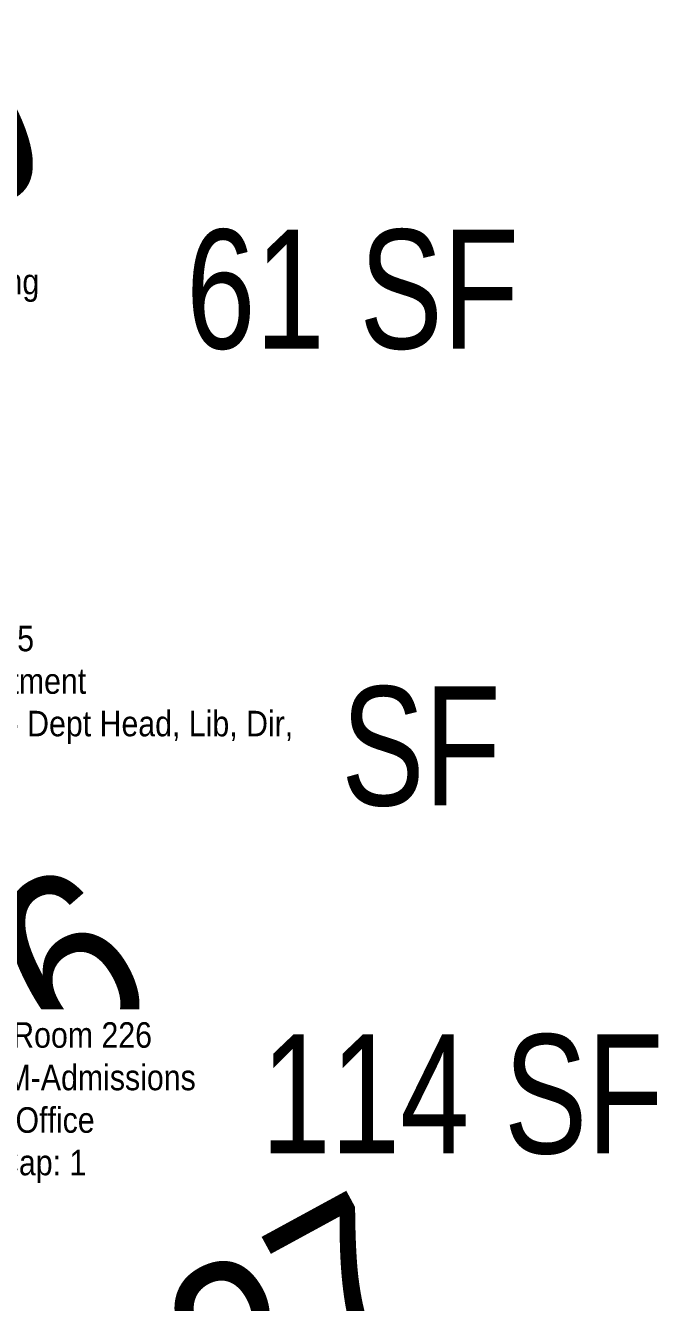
# Model space of a CAD drawing. Header units: inches. Extents: x 69230737 to 69232197, y 27661778 to 27663538.
# Drawn here: x 69231571.5 to 69231746.9, y 27663094.2 to 27663448.2 of the extents above; entities that cross this region are included whole.
import ezdxf
from ezdxf.enums import TextEntityAlignment as Align

# ---------------------------------------------------------------- set-up
doc = ezdxf.new("R2010")
doc.units = ezdxf.units.IN
doc.header["$LTSCALE"] = 100
doc.header["$MEASUREMENT"] = 0
for name, color, linetype in [('A-IDEN-VNUM', 4, 'CONTINUOUS'), ('AREA-TEXT', 3, 'CONTINUOUS'), ('Rooms-Information', 7, 'CONTINUOUS')]:
    doc.layers.add(name, color=color, linetype=linetype)
doc.styles.add('CP_AREA', font='arial.ttf', dxfattribs={"height": 15})
doc.styles.add('CP_ROOMVNUMBER', font='arial.ttf', dxfattribs={"width": 0.85, "height": 0.075})

msp = doc.modelspace()

# ---------------------------------------------------------------- texts
at = {"layer": 'A-IDEN-VNUM', "lineweight": -3, "style": 'CP_ROOMVNUMBER'}
for s, width, p in [('E220', 0.75, (69231515.84, 27663400.68)), ('226', 0.85, (69231555.16, 27663172.5)), ('227', 0.85, (69231631.76, 27663081.38))]:
    msp.add_text(s, height=49.5, rotation=28.5724, dxfattribs=dict(at, width=width)).set_placement(p, align=Align.MIDDLE_CENTER)
at = {"layer": 'AREA-TEXT', "lineweight": -3, "style": 'CP_AREA', "width": 0.75}
for s, p in [('61 SF', (69231662.11, 27663375.12)), ('131 SF', (69231647.46, 27663248.47)), ('114 SF', (69231692.56, 27663152.01))]:
    msp.add_text(s, height=33, dxfattribs=at).set_placement(p, align=Align.MIDDLE_CENTER)

# ---------------------------------------------------------------- next in the draw order: texts
at = {"layer": 'Rooms-Information', "width": 158.4, "attachment_point": 7, "style": 'CP_ROOMVNUMBER', "bg_fill": 3, "box_fill_scale": 1.5, "bg_fill_color": 256, "bg_fill_true_color": 13158600, "bg_fill_transparency": 0}
for s, insert, char_height in [('Bldg.172H, Room E220^M^J205200-University Housing^M^JFICM: Elevator^M^JASF: ', (69231474.49, 27663349.98), 7.0714), ('Bldg.172H, Room 225^M^J205500-SEM-Recruitment^M^JFICM: Admin Office - Dept Head, Lib, Dir, Assoc. Dean^M^JASF: 131, Cap: 1', (69231491.25, 27663225.43), 7.07143), ('Bldg.172H, Room 226^M^J205800-SEM-Admissions^M^JFICM: Staff Office^M^JASF: 114, Cap: 1', (69231523.94, 27663127.31), 7.0714)]:
    msp.add_mtext(s, dxfattribs=dict(at, insert=insert, char_height=char_height))

doc.saveas('drawing.dxf')
